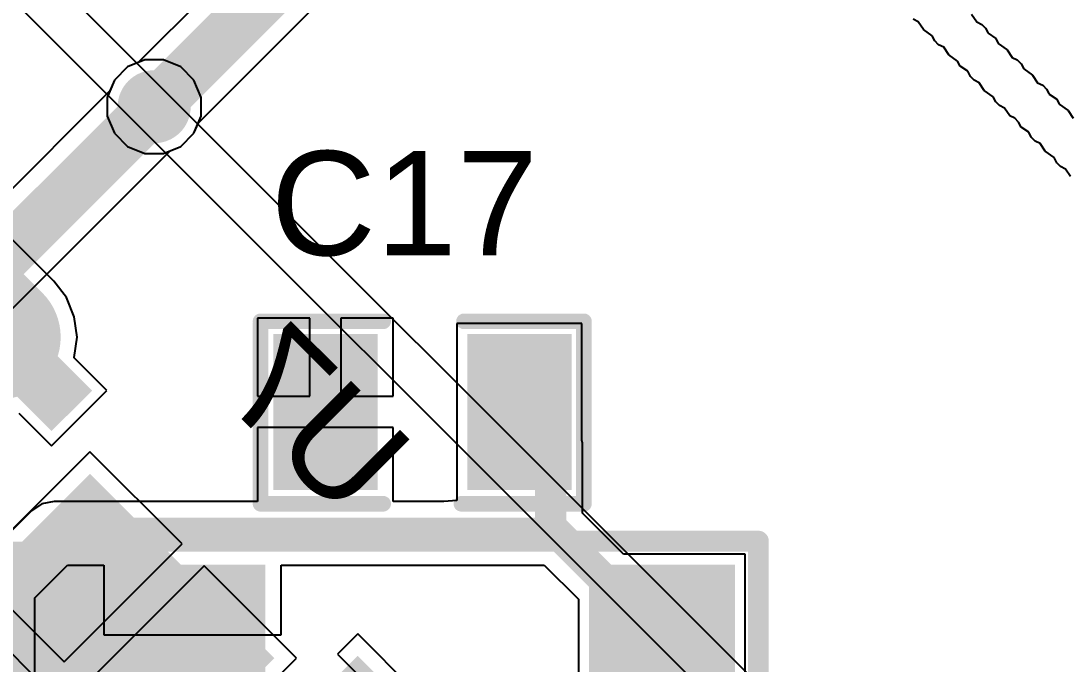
# Model space of a CAD drawing. Header units: millimetres. Extents: x 95 to 305, y 96 to 295.
# Drawn here: x 243.61 to 253.65, y 166.83 to 173 of the extents above; entities that cross this region are included whole.
import ezdxf

# ---------------------------------------------------------------- set-up
doc = ezdxf.new("R2010")
doc.units = ezdxf.units.MM
for name, color, linetype in [('BottomLayer', 5, 'Continuous'), ('BottomOverlay', 54, 'Continuous'), ('BottomPaste', 16, 'Continuous'), ('BottomSolder', 6, 'Continuous'), ('TopLayer', 1, 'Continuous'), ('TopOverlay', 2, 'Continuous'), ('TopPaste', 8, 'Continuous'), ('TopSolder', 216, 'Continuous'), ('ViaHoleLayer', 16, 'Continuous')]:
    doc.layers.add(name, color=color, linetype=linetype)
doc.styles.add('Arial', font='arial.ttf', dxfattribs={"height": 0.2})

# ---------------------------------------------------------------- blocks, each defined once
blk = doc.blocks.new('CAP0805_4')
at = {"layer": 'TopLayer'}
for points in [[(-1.37900029, 0.70449948), (-0.47899955, 0.70449948), (-0.47899955, -0.69250052), (-1.37900029, -0.69250052)], [(0.48100107, 0.70449948), (1.38100181, 0.70449948), (1.38100181, -0.69250052), (0.48100107, -0.69250052)]]:
    blk.add_hatch(color=1, dxfattribs=at).paths.add_polyline_path(points)
at = {"layer": 'TopPaste'}
for points in [[(-1.37900029, 0.70449948), (-0.47899955, 0.70449948), (-0.47899955, -0.69250052), (-1.37900029, -0.69250052)], [(0.48100107, 0.70449948), (1.38100181, 0.70449948), (1.38100181, -0.69250052), (0.48100107, -0.69250052)]]:
    blk.add_hatch(color=8, dxfattribs=at).paths.add_polyline_path(points)
at = {"layer": 'TopSolder'}
for points in [[(-1.42900019, 0.7544993799999999), (-0.42899965, 0.7544993799999999), (-0.42899965, -0.7425004199999999), (-1.42900019, -0.7425004199999999)], [(0.4310011699999999, 0.7544993799999999), (1.43100171, 0.7544993799999999), (1.43100171, -0.7425004199999999), (0.4310011699999999, -0.7425004199999999)]]:
    blk.add_hatch(color=216, dxfattribs=at).paths.add_polyline_path(points)
at = {"layer": 'TopOverlay', "const_width": 0.1499997}
for points in [[(-1.55000198, 0.8750020599999999), (-0.37500052, 0.8750020599999999)], [(-1.54999944, -0.8499983), (-1.54999944, 0.8499983)], [(0.3999992, 0.87499952), (1.54999944, 0.87499952)], [(1.54999944, -0.85000338), (1.54999944, 0.8499983)], [(-1.55000198, -0.8750020599999999), (-0.37500052, -0.8750020599999999)], [(0.37500052, -0.8750045999999999), (1.54999944, -0.8750045999999999)]]:
    blk.add_lwpolyline(points, dxfattribs=at)
at = {"layer": 'TopOverlay', "const_width": 0.07499858}
for points in [[(-1.58750254, 0.8750020599999999, 1), (-1.51250142, 0.8750020599999999, 1)], [(-1.5875, 0.8499983, 1), (-1.51249888, 0.8499983, 1)], [(-0.41250108, 0.8750020599999999, 1), (-0.33749996, 0.8750020599999999, 1)], [(0.36249864, 0.87499952, 1), (0.43749976, 0.87499952, 1)], [(1.51249888, 0.87499952, 1), (1.5875, 0.87499952, 1)], [(1.51249888, 0.8499983, 1), (1.5875, 0.8499983, 1)], [(-1.58750254, -0.8750020599999999, 1), (-1.51250142, -0.8750020599999999, 1)], [(-1.5875, -0.8499983, 1), (-1.51249888, -0.8499983, 1)], [(-0.41250108, -0.8750020599999999, 1), (-0.33749996, -0.8750020599999999, 1)], [(0.33749996, -0.8750045999999999, 1), (0.41250108, -0.8750045999999999, 1)], [(1.51249888, -0.85000338, 1), (1.5875, -0.85000338, 1)], [(1.51249888, -0.8750045999999999, 1), (1.5875, -0.8750045999999999, 1)]]:
    blk.add_lwpolyline(points, format="xyb", close=True, dxfattribs=at)
blk = doc.blocks.new('HSOP_8_B_61')
at = {"layer": 'BottomLayer'}
for points in [[(-2.12159723, 3.70019961), (-1.67159813, 3.70019961), (-1.67159813, 1.80020087), (-2.12159723, 1.80020087)], [(-0.85159977, 3.70019961), (-0.40160067, 3.70019961), (-0.40160067, 1.80020087), (-0.85159977, 1.80020087)], [(0.41840023, 3.70019961), (0.86839933, 3.70019961), (0.86839933, 1.80020087), (0.41840023, 1.80020087)], [(1.68840277, 3.70019961), (2.13840187, 3.70019961), (2.13840187, 1.80020087), (1.68840277, 1.80020087)], [(-1.54159966, 1.1502009), (1.55839922, 1.1502009), (1.55839922, -1.24979938), (-1.54159966, -1.24979938)], [(-2.12159977, -1.89979935), (-1.67160067, -1.89979935), (-1.67160067, -3.799798089999999), (-2.12159977, -3.799798089999999)], [(-0.85159977, -1.89979935), (-0.40160067, -1.89979935), (-0.40160067, -3.799798089999999), (-0.85159977, -3.799798089999999)], [(0.4184027699999999, -1.89979935), (0.8684018699999999, -1.89979935), (0.8684018699999999, -3.799798089999999), (0.4184027699999999, -3.799798089999999)], [(1.68840277, -1.89979935), (2.13840187, -1.89979935), (2.13840187, -3.799798089999999), (1.68840277, -3.799798089999999)]]:
    blk.add_hatch(color=5, dxfattribs=at).paths.add_polyline_path(points)
at = {"layer": 'BottomPaste'}
for points in [[(-2.12159723, 3.70019961), (-1.67159813, 3.70019961), (-1.67159813, 1.80020087), (-2.12159723, 1.80020087)], [(-0.85159977, 3.70019961), (-0.40160067, 3.70019961), (-0.40160067, 1.80020087), (-0.85159977, 1.80020087)], [(0.41840023, 3.70019961), (0.86839933, 3.70019961), (0.86839933, 1.80020087), (0.41840023, 1.80020087)], [(1.68840277, 3.70019961), (2.13840187, 3.70019961), (2.13840187, 1.80020087), (1.68840277, 1.80020087)], [(-1.54159966, 1.1502009), (1.55839922, 1.1502009), (1.55839922, -1.24979938), (-1.54159966, -1.24979938)], [(-2.12159977, -1.89979935), (-1.67160067, -1.89979935), (-1.67160067, -3.799798089999999), (-2.12159977, -3.799798089999999)], [(-0.85159977, -1.89979935), (-0.40160067, -1.89979935), (-0.40160067, -3.799798089999999), (-0.85159977, -3.799798089999999)], [(0.4184027699999999, -1.89979935), (0.8684018699999999, -1.89979935), (0.8684018699999999, -3.799798089999999), (0.4184027699999999, -3.799798089999999)], [(1.68840277, -1.89979935), (2.13840187, -1.89979935), (2.13840187, -3.799798089999999), (1.68840277, -3.799798089999999)]]:
    blk.add_hatch(color=16, dxfattribs=at).paths.add_polyline_path(points)
at = {"layer": 'BottomSolder'}
for points in [[(-2.17159713, 3.750199509999999), (-1.62159823, 3.750199509999999), (-1.62159823, 1.75020097), (-2.17159713, 1.75020097)], [(-0.90159967, 3.750199509999999), (-0.35160077, 3.750199509999999), (-0.35160077, 1.75020097), (-0.90159967, 1.75020097)], [(0.36840033, 3.750199509999999), (0.91839923, 3.750199509999999), (0.91839923, 1.75020097), (0.36840033, 1.75020097)], [(1.63840287, 3.750199509999999), (2.18840177, 3.750199509999999), (2.18840177, 1.75020097), (1.63840287, 1.75020097)], [(-1.59159956, 1.2002008), (1.60839912, 1.2002008), (1.60839912, -1.29979928), (-1.59159956, -1.29979928)], [(-2.17159967, -1.84979945), (-1.62160077, -1.84979945), (-1.62160077, -3.84979799), (-2.17159967, -3.84979799)], [(-0.90159967, -1.84979945), (-0.35160077, -1.84979945), (-0.35160077, -3.84979799), (-0.90159967, -3.84979799)], [(0.3684028699999999, -1.84979945), (0.9184017699999999, -1.84979945), (0.9184017699999999, -3.84979799), (0.3684028699999999, -3.84979799)], [(1.63840287, -1.84979945), (2.18840177, -1.84979945), (2.18840177, -3.84979799), (1.63840287, -3.84979799)]]:
    blk.add_hatch(color=6, dxfattribs=at).paths.add_polyline_path(points)
at = {"layer": 'BottomOverlay', "text_generation_flag": 2}
blk.add_text('.', height=1.00000054, rotation=-180, dxfattribs=at).set_placement((-2.9915993, 2.8501975))
blk = doc.blocks.new('DTSM_61N_V_T_R_75')
at = {"layer": 'TopLayer'}
for points in [[(-0.7750022599999999, 5.15000113), (0.77499718, 5.15000113), (0.77499718, 3.85000119), (-0.7750022599999999, 3.85000119)], [(7.17499454, 5.150003669999999), (8.72499398, 5.150003669999999), (8.72499398, 3.85000373), (7.17499454, 3.85000373)], [(-0.77499972, 0.64999997), (0.77499972, 0.64999997), (0.77499972, -0.64999997), (-0.77499972, -0.64999997)], [(7.17499708, 0.64999997), (8.72499652, 0.64999997), (8.72499652, -0.64999997), (7.17499708, -0.64999997)]]:
    blk.add_hatch(color=1, dxfattribs=at).paths.add_polyline_path(points)
at = {"layer": 'TopPaste'}
for points in [[(-0.7750022599999999, 5.15000113), (0.77499718, 5.15000113), (0.77499718, 3.85000119), (-0.7750022599999999, 3.85000119)], [(7.17499454, 5.150003669999999), (8.72499398, 5.150003669999999), (8.72499398, 3.85000373), (7.17499454, 3.85000373)], [(-0.77499972, 0.64999997), (0.77499972, 0.64999997), (0.77499972, -0.64999997), (-0.77499972, -0.64999997)], [(7.17499708, 0.64999997), (8.72499652, 0.64999997), (8.72499652, -0.64999997), (7.17499708, -0.64999997)]]:
    blk.add_hatch(color=8, dxfattribs=at).paths.add_polyline_path(points)
at = {"layer": 'TopSolder'}
for points in [[(-0.8250021599999999, 5.20000103), (0.8249970799999999, 5.20000103), (0.8249970799999999, 3.80000129), (-0.8250021599999999, 3.80000129)], [(7.124994640000001, 5.20000357), (8.77499388, 5.20000357), (8.77499388, 3.80000383), (7.124994640000001, 3.80000383)], [(-0.8249996199999998, 0.69999987), (0.8249996199999998, 0.69999987), (0.8249996199999998, -0.69999987), (-0.8249996199999998, -0.69999987)], [(7.124997179999999, 0.69999987), (8.774996419999999, 0.69999987), (8.774996419999999, -0.69999987), (7.124997179999999, -0.69999987)]]:
    blk.add_hatch(color=216, dxfattribs=at).paths.add_polyline_path(points)
at = {"layer": 'TopOverlay', "const_width": 0.1999996}
for points in [[(-1.05000806, 5.39999174), (-1.05000806, 3.82499108)], [(-1.00000054, 5.425000579999999), (8.999994699999998, 5.425000579999999)], [(8.999994699999998, 5.399996819999999), (8.999997239999999, -0.90000074)], [(-1.05000806, 3.82499108), (-1.05000552, 0.6749923)], [(-1.05000552, 0.6749923), (-1.05000552, -0.9000083599999998)], [(-1.00000308, -0.92500196), (8.999997239999999, -0.92500196)]]:
    blk.add_lwpolyline(points, dxfattribs=at)
at = {"layer": 'TopOverlay', "const_width": 0.0999998}
for points in [[(-1.10000796, 5.39999174, 1), (-1.00000816, 5.39999174, 1)], [(-1.05000044, 5.425000579999999, 1), (-0.95000064, 5.425000579999999, 1)], [(8.949994799999999, 5.425000579999999, 1), (9.0499946, 5.425000579999999, 1)], [(8.949994799999999, 5.399996819999999, 1), (9.0499946, 5.399996819999999, 1)], [(-1.10000796, 3.82499108, 1), (-1.00000816, 3.82499108, 1)], [(-1.10000796, 3.82499108, 1), (-1.00000816, 3.82499108, 1)], [(-1.10000542, 0.6749923, 1), (-1.00000562, 0.6749923, 1)], [(-1.10000542, 0.6749923, 1), (-1.00000562, 0.6749923, 1)], [(-1.10000542, -0.9000083599999998, 1), (-1.00000562, -0.9000083599999998, 1)], [(8.94999734, -0.90000074, 1), (9.049997139999999, -0.90000074, 1)], [(-1.05000298, -0.92500196, 1), (-0.9500031800000001, -0.92500196, 1)], [(8.94999734, -0.92500196, 1), (9.049997139999999, -0.92500196, 1)]]:
    blk.add_lwpolyline(points, format="xyb", close=True, dxfattribs=at)
blk = doc.blocks.new('RES0805_100')
at = {"layer": 'TopLayer'}
for points in [[(-1.38780139, 0.6782968399999999), (-0.4878006499999999, 0.6782968399999999), (-0.4878006499999999, -0.7187031599999999), (-1.38780139, -0.7187031599999999)], [(0.49219993, 0.67829938), (1.39220067, 0.67829938), (1.39220067, -0.7187006199999999), (0.49219993, -0.7187006199999999)]]:
    blk.add_hatch(color=1, dxfattribs=at).paths.add_polyline_path(points)
at = {"layer": 'TopPaste'}
for points in [[(-1.38780139, 0.6782968399999999), (-0.4878006499999999, 0.6782968399999999), (-0.4878006499999999, -0.7187031599999999), (-1.38780139, -0.7187031599999999)], [(0.49219993, 0.67829938), (1.39220067, 0.67829938), (1.39220067, -0.7187006199999999), (0.49219993, -0.7187006199999999)]]:
    blk.add_hatch(color=8, dxfattribs=at).paths.add_polyline_path(points)
at = {"layer": 'TopSolder'}
for points in [[(-1.43780129, 0.72829674), (-0.43780075, 0.72829674), (-0.43780075, -0.76870306), (-1.43780129, -0.76870306)], [(0.44220003, 0.72829928), (1.44220057, 0.72829928), (1.44220057, -0.76870052), (0.44220003, -0.76870052)]]:
    blk.add_hatch(color=216, dxfattribs=at).paths.add_polyline_path(points)
at = {"layer": 'TopOverlay', "const_width": 0.1499997}
for points in [[(-0.47500032, 0.8500008399999999), (-1.5750032, 0.8500008399999999)], [(1.5750032, 0.8500008399999999), (0.47500032, 0.8500008399999999)], [(-1.57500066, 0.8249970799999999), (-1.57500066, -0.87499952)], [(1.57500066, 0.8249970799999999), (1.57500066, -0.87499952)], [(-0.4499991, -0.90000074), (-1.57500066, -0.90000074)], [(1.57500066, -0.90000074), (0.47500032, -0.90000074)]]:
    blk.add_lwpolyline(points, dxfattribs=at)
at = {"layer": 'TopOverlay', "const_width": 0.07499858}
for points in [[(-1.61250376, 0.8500008399999999, 1), (-1.53750264, 0.8500008399999999, 1)], [(-0.5125008799999999, 0.8500008399999999, 1), (-0.43749976, 0.8500008399999999, 1)], [(0.43749976, 0.8500008399999999, 1), (0.5125008799999999, 0.8500008399999999, 1)], [(1.53750264, 0.8500008399999999, 1), (1.61250376, 0.8500008399999999, 1)], [(-1.61250122, 0.8249970799999999, 1), (-1.5375001, 0.8249970799999999, 1)], [(1.5375001, 0.8249970799999999, 1), (1.61250122, 0.8249970799999999, 1)], [(-1.61250122, -0.87499952, 1), (-1.5375001, -0.87499952, 1)], [(1.5375001, -0.87499952, 1), (1.61250122, -0.87499952, 1)], [(-1.61250122, -0.90000074, 1), (-1.5375001, -0.90000074, 1)], [(-0.4874996599999999, -0.90000074, 1), (-0.41249854, -0.90000074, 1)], [(0.43749976, -0.90000074, 1), (0.5125008799999999, -0.90000074, 1)], [(1.5375001, -0.90000074, 1), (1.61250122, -0.90000074, 1)]]:
    blk.add_lwpolyline(points, format="xyb", close=True, dxfattribs=at)

msp = doc.modelspace()

# ---------------------------------------------------------------- hatches: boundary and pattern name
at = {"layer": 'BottomLayer'}
h = msp.add_hatch(color=5, dxfattribs=at)
edge = h.paths.add_edge_path()
edge.add_arc((244.88349296, 172.17459342), 0.2999994, 0, 360)
at = {"layer": 'BottomSolder'}
h = msp.add_hatch(color=6, dxfattribs=at)
edge = h.paths.add_edge_path()
edge.add_arc((244.88349296, 172.17459342), 0.3499993, 0, 360)
at = {"layer": 'TopLayer'}
h = msp.add_hatch(color=1, dxfattribs=at)
edge = h.paths.add_edge_path()
edge.add_arc((244.88349296, 172.17459342), 0.2999994, 0, 360)
at = {"layer": 'TopSolder'}
h = msp.add_hatch(color=216, dxfattribs=at)
edge = h.paths.add_edge_path()
edge.add_arc((244.88349296, 172.17459342), 0.3499993, 0, 360)
at = {"layer": 'ViaHoleLayer'}
h = msp.add_hatch(color=16, dxfattribs=at)
edge = h.paths.add_edge_path()
edge.add_arc((244.88349296, 172.17459342), 0.1499997, 0, 360)

# ---------------------------------------------------------------- linework, layer by layer
at = {"layer": 'BottomLayer'}
for p, q in [((247.0641744, 174.93204028), (244.73037668, 172.5982451)), ((245.30714464, 172.02147714), (247.76038586, 174.4747209)), ((243.9220166, 170.50003746), (241.64980372, 172.77225288)), ((244.62858872, 172.55608364), (244.50200274, 172.42949766)), ((244.73037668, 172.5982451), (244.62858872, 172.55608364)), ((244.50200274, 172.42949766), (244.43349386, 172.26410302)), ((244.43349386, 172.26410302), (244.43349386, 172.08508382)), ((244.43349386, 172.08508382), (244.50200274, 171.91968918)), ((245.26498318, 171.91968918), (245.30714464, 172.02147714)), ((244.50200274, 171.91968918), (244.62858872, 171.7931032)), ((245.1383972, 171.7931032), (245.26498318, 171.91968918)), ((244.62858872, 171.7931032), (244.79398336, 171.72459432)), ((244.79398336, 171.72459432), (244.97300256, 171.72459432)), ((244.97300256, 171.72459432), (245.1383972, 171.7931032)), ((244.0422348, 170.34336772), (243.9220166, 170.50003746)), ((244.11780742, 170.16091952), (244.0422348, 170.34336772)), ((244.14358334, 169.96513124), (244.11780742, 170.16091952)), ((244.11780488, 169.76934296), (244.14358334, 169.96513124)), ((244.11646376, 169.766107), (244.11780488, 169.76934296)), ((244.4300928, 169.45247796), (244.11646376, 169.766107)), ((243.8997662, 168.92215136), (244.4300928, 169.45247796)), ((243.58613716, 169.2357804), (243.8997662, 168.92215136)), ((244.26745914, 168.86557794), (243.13609234, 167.73421114)), ((245.15134358, 167.9816935), (244.26745914, 168.86557794)), ((244.01997678, 166.8503267), (245.15134358, 167.9816935)), ((243.13609234, 167.73421114), (244.01997678, 166.8503267)), ((245.36347422, 167.76956286), (244.23210742, 166.63819606)), ((246.24735612, 166.88568096), (245.36347422, 167.76956286)), ((243.8078436, 166.63819606), (242.9239617, 167.5220805)), ((246.8342536, 167.11902314), (246.6398039, 166.92457344)), ((247.54135404, 166.4119227), (246.8342536, 167.11902314)), ((245.11598932, 165.75431416), (246.24735612, 166.88568096)), ((246.6398039, 166.92457344), (247.34690434, 166.217473))]:
    msp.add_line(p, q, dxfattribs=at)
for points, const_width in [([(244.88349296, 172.17459342), (247.4720095, 174.76310996)], 0.499999), ([(241.1148975, 172.23734666), (243.38711292, 169.96513124)], 1.20000014)]:
    msp.add_lwpolyline(points, dxfattribs=dict(at, const_width=const_width))
for points, const_width in [([(244.75849448, 172.17459342, 1), (245.00849144, 172.17459342, 1)], 0.2499995), ([(243.08711352, 169.96513124, 1), (243.68711232, 169.96513124, 1)], 0.5999987999999999)]:
    msp.add_lwpolyline(points, format="xyb", close=True, dxfattribs=dict(at, const_width=const_width))
at = {"layer": 'BottomOverlay'}
for p, q in [((243.7989536, 173.51210408), (263.56264026, 153.74841742)), ((263.07584926, 153.65105922), (243.64074716, 173.08616132)), ((252.20825606, 172.98880312), (252.15957696, 173.01314394)), ((252.71938534, 173.06182304), (252.76806444, 172.98880312)), ((252.25693516, 172.91578574), (252.20825606, 172.98880312)), ((252.34212422, 172.85493496), (252.25693516, 172.91578574)), ((252.76806444, 172.98880312), (252.81674354, 172.96446484)), ((252.81674354, 172.96446484), (252.8532535, 172.92795488)), ((252.8532535, 172.92795488), (252.87759432, 172.87927578)), ((252.3664625, 172.80625586), (252.34212422, 172.85493496)), ((252.87759432, 172.87927578), (252.9506117, 172.83059668)), ((252.9506117, 172.83059668), (252.97494998, 172.78191758)), ((252.40297246, 172.76974844), (252.3664625, 172.80625586)), ((252.45165156, 172.74540762), (252.40297246, 172.76974844)), ((252.50033066, 172.67239024), (252.45165156, 172.74540762)), ((252.97494998, 172.78191758), (253.06013904, 172.72106934)), ((253.06013904, 172.72106934), (253.10881814, 172.64804942)), ((252.58551972, 172.611542), (252.50033066, 172.67239024)), ((252.609858, 172.5628629), (252.58551972, 172.611542)), ((253.10881814, 172.64804942), (253.15749724, 172.62371114)), ((253.15749724, 172.62371114), (253.1940072, 172.58720118)), ((252.68287792, 172.5141838), (252.609858, 172.5628629)), ((252.7072162, 172.4655047), (252.68287792, 172.5141838)), ((253.1940072, 172.58720118), (253.21834548, 172.53852208)), ((253.21834548, 172.53852208), (253.30353454, 172.47767384)), ((252.74372616, 172.42899474), (252.7072162, 172.4655047)), ((252.79240526, 172.40465392), (252.74372616, 172.42899474)), ((253.30353454, 172.47767384), (253.35221364, 172.40465392)), ((252.84108436, 172.33163654), (252.79240526, 172.40465392)), ((252.92627342, 172.2707883), (252.84108436, 172.33163654)), ((253.35221364, 172.40465392), (253.40089274, 172.38031564)), ((253.40089274, 172.38031564), (253.4374027, 172.34380568)), ((253.4374027, 172.34380568), (253.46174098, 172.29512658)), ((252.9506117, 172.2221092), (252.92627342, 172.2707883)), ((252.98712166, 172.18559924), (252.9506117, 172.2221092)), ((253.46174098, 172.29512658), (253.5347609, 172.24644748)), ((253.5347609, 172.24644748), (253.55909918, 172.19776838)), ((253.03580076, 172.16126096), (252.98712166, 172.18559924)), ((253.08447986, 172.08824104), (253.03580076, 172.16126096)), ((253.55909918, 172.19776838), (253.64428824, 172.13692014)), ((253.64428824, 172.13692014), (253.69296734, 172.06390276)), ((253.13315896, 172.06390276), (253.08447986, 172.08824104)), ((253.16966638, 172.0273928), (253.13315896, 172.06390276)), ((253.1940072, 171.9787137), (253.16966638, 172.0273928)), ((253.26702458, 171.9300346), (253.1940072, 171.9787137)), ((253.2913654, 171.8813555), (253.26702458, 171.9300346)), ((253.32787536, 171.84484554), (253.2913654, 171.8813555)), ((253.37655192, 171.82050726), (253.32787536, 171.84484554)), ((253.42523102, 171.74748734), (253.37655192, 171.82050726)), ((253.51042008, 171.6866391), (253.42523102, 171.74748734)), ((253.5347609, 171.63796), (253.51042008, 171.6866391)), ((253.57126832, 171.60145004), (253.5347609, 171.63796)), ((253.61994742, 171.57711176), (253.57126832, 171.60145004)), ((253.66862652, 171.50409184), (253.61994742, 171.57711176))]:
    msp.add_line(p, q, dxfattribs=at)
at = {"layer": 'TopLayer'}
for p, q in [((244.79398336, 172.62459252), (244.62858872, 172.55608364)), ((244.97300256, 172.62459252), (244.79398336, 172.62459252)), ((245.1383972, 172.55608364), (244.97300256, 172.62459252)), ((244.62858872, 172.55608364), (244.50200274, 172.42949766)), ((245.26498318, 172.42949766), (245.1383972, 172.55608364)), ((244.50200274, 172.42949766), (244.45983874, 172.32770462)), ((245.33349206, 172.26410302), (245.26498318, 172.42949766)), ((244.45983874, 172.32770462), (240.96941646, 168.83728488)), ((245.33349206, 172.08508382), (245.33349206, 172.26410302)), ((245.26498318, 171.91968918), (245.33349206, 172.08508382)), ((245.1383972, 171.7931032), (245.26498318, 171.91968918)), ((241.66563554, 168.37996804), (245.03660416, 171.7509392)), ((245.03660416, 171.7509392), (245.1383972, 171.7931032)), ((246.3741834, 170.14581414), (245.8741844, 170.14581414)), ((245.8741844, 170.14581414), (245.8741844, 169.39731424)), ((246.3741834, 169.39731424), (246.3741834, 170.14581414)), ((247.1741818, 170.14581414), (246.6741828, 170.14581414)), ((246.6741828, 170.14581414), (246.6741828, 169.39731424)), ((247.1741818, 169.39731424), (247.1741818, 170.14581414)), ((248.98418326, 170.09581424), (247.78418566, 170.09581424)), ((247.78418566, 170.09581424), (247.78418566, 168.39881738)), ((248.98418326, 168.97687312), (248.98418326, 170.09581424)), ((245.8741844, 169.39731424), (246.3741834, 169.39731424)), ((246.6741828, 169.39731424), (247.1741818, 169.39731424)), ((247.1741818, 169.09731484), (245.8741844, 169.09731484)), ((245.8741844, 169.09731484), (245.8741844, 168.38943462)), ((247.1741818, 168.38943462), (247.1741818, 169.09731484)), ((248.99006336, 168.9473126), (248.98418326, 168.97687312)), ((248.99006336, 168.2753048), (248.99006336, 168.9473126)), ((243.92470646, 168.38943462), (243.80765056, 168.36615044)), ((245.8741844, 168.38943462), (243.92470646, 168.38943462)), ((247.66106932, 168.38943462), (247.1741818, 168.38943462)), ((247.78418566, 168.39881738), (247.66106932, 168.38943462)), ((243.70841276, 168.29983866), (243.30522586, 167.8966543)), ((243.70841784, 168.29984628), (243.70841276, 168.29983866)), ((243.80765056, 168.36615044), (243.70841784, 168.29984628)), ((249.38256956, 167.8827986), (248.99006336, 168.2753048)), ((250.54999166, 167.8827986), (249.38256956, 167.8827986)), ((250.54999166, 166.03279976), (250.54999166, 167.8827986)), ((243.73780056, 167.46407452), (244.0514042, 167.7776807)), ((244.0514042, 167.7776807), (244.39999126, 167.7776807)), ((244.39999126, 167.7776807), (244.39999126, 167.10780142)), ((246.09998786, 167.10780142), (246.09998786, 167.7776807)), ((246.09998786, 167.7776807), (248.62253298, 167.7776807)), ((248.62253298, 167.7776807), (248.94999486, 167.45021882)), ((243.73780056, 166.1996549), (243.73780056, 167.46407452)), ((248.94999486, 167.45021882), (248.94999486, 166.03279976)), ((244.39999126, 167.10780142), (245.24998448, 167.10780142)), ((245.24998448, 167.10780142), (246.09998786, 167.10780142))]:
    msp.add_line(p, q, dxfattribs=at)
for points, const_width in [([(241.25780044, 168.5489009), (244.88349296, 172.17459342)], 0.499999), ([(244.88349296, 172.17459342), (244.96467136, 172.17459342)], 0.2999994), ([(248.38418446, 169.24731454), (248.6841864, 168.9473126)], 0.2999994), ([(248.6841864, 168.14860452), (248.6841864, 168.9473126)], 0.2999994), ([(248.6841864, 168.14860452), (248.74923326, 168.08355766)], 0.2999994), ([(243.13780176, 167.29665296), (243.92470646, 168.08355766)], 0.2999994), ([(243.92470646, 168.08355766), (248.74923326, 168.08355766)], 0.2999994), ([(248.74923326, 168.08355766), (249.74999326, 167.08279766)], 0.2999994), ([(249.74999326, 159.00780238), (249.74999326, 167.08279766)], 0.2999994)]:
    msp.add_lwpolyline(points, dxfattribs=dict(at, const_width=const_width))
for points, const_width in [([(244.75849448, 172.17459342, 1), (245.00849144, 172.17459342, 1)], 0.2499995), ([(244.80849438, 172.17459342, 1), (244.95849154, 172.17459342, 1)], 0.1499997), ([(244.88967278, 172.17459342, 1), (245.03966994, 172.17459342, 1)], 0.1499997), ([(248.30918588, 169.24731454, 1), (248.45918304, 169.24731454, 1)], 0.1499997), ([(248.60918782, 168.9473126, 1), (248.75918498, 168.9473126, 1)], 0.1499997), ([(248.60918782, 168.9473126, 1), (248.75918498, 168.9473126, 1)], 0.1499997), ([(248.60918782, 168.14860452, 1), (248.75918498, 168.14860452, 1)], 0.1499997), ([(248.60918782, 168.14860452, 1), (248.75918498, 168.14860452, 1)], 0.1499997), ([(243.84970788, 168.08355766, 1), (243.99970504, 168.08355766, 1)], 0.1499997), ([(243.84970788, 168.08355766, 1), (243.99970504, 168.08355766, 1)], 0.1499997), ([(248.67423468, 168.08355766, 1), (248.82423184, 168.08355766, 1)], 0.1499997), ([(248.67423468, 168.08355766, 1), (248.82423184, 168.08355766, 1)], 0.1499997), ([(248.67423468, 168.08355766, 1), (248.82423184, 168.08355766, 1)], 0.1499997), ([(249.67499468, 167.08279766, 1), (249.82499184, 167.08279766, 1)], 0.1499997), ([(249.67499468, 167.08279766, 1), (249.82499184, 167.08279766, 1)], 0.1499997)]:
    msp.add_lwpolyline(points, format="xyb", close=True, dxfattribs=dict(at, const_width=const_width))

# ---------------------------------------------------------------- block references
for name, p, rotation in [('HSOP_8_B_61', (244.06112478, 166.60892002), 225), ('DTSM_61N_V_T_R_75', (249.74999326, 159.00780238), 90), ('RES0805_100', (242.20000074, 167.02795144), 180)]:
    msp.add_blockref(name, p, dxfattribs=dict(rotation=rotation))
msp.add_blockref('CAP0805_4', (247.45318302, 169.24131506))

# ---------------------------------------------------------------- texts
at = {"layer": 'BottomOverlay', "style": 'Arial', "text_generation_flag": 2}
msp.add_text('U7', height=1.00000054, rotation=315, dxfattribs=at).set_placement((246.69999936, 168.19999888))
at = {"layer": 'TopOverlay', "style": 'Arial'}
msp.add_text('C17', height=1.00000054, dxfattribs=at).set_placement((246.00000076, 170.74999886))

doc.saveas('drawing.dxf')
